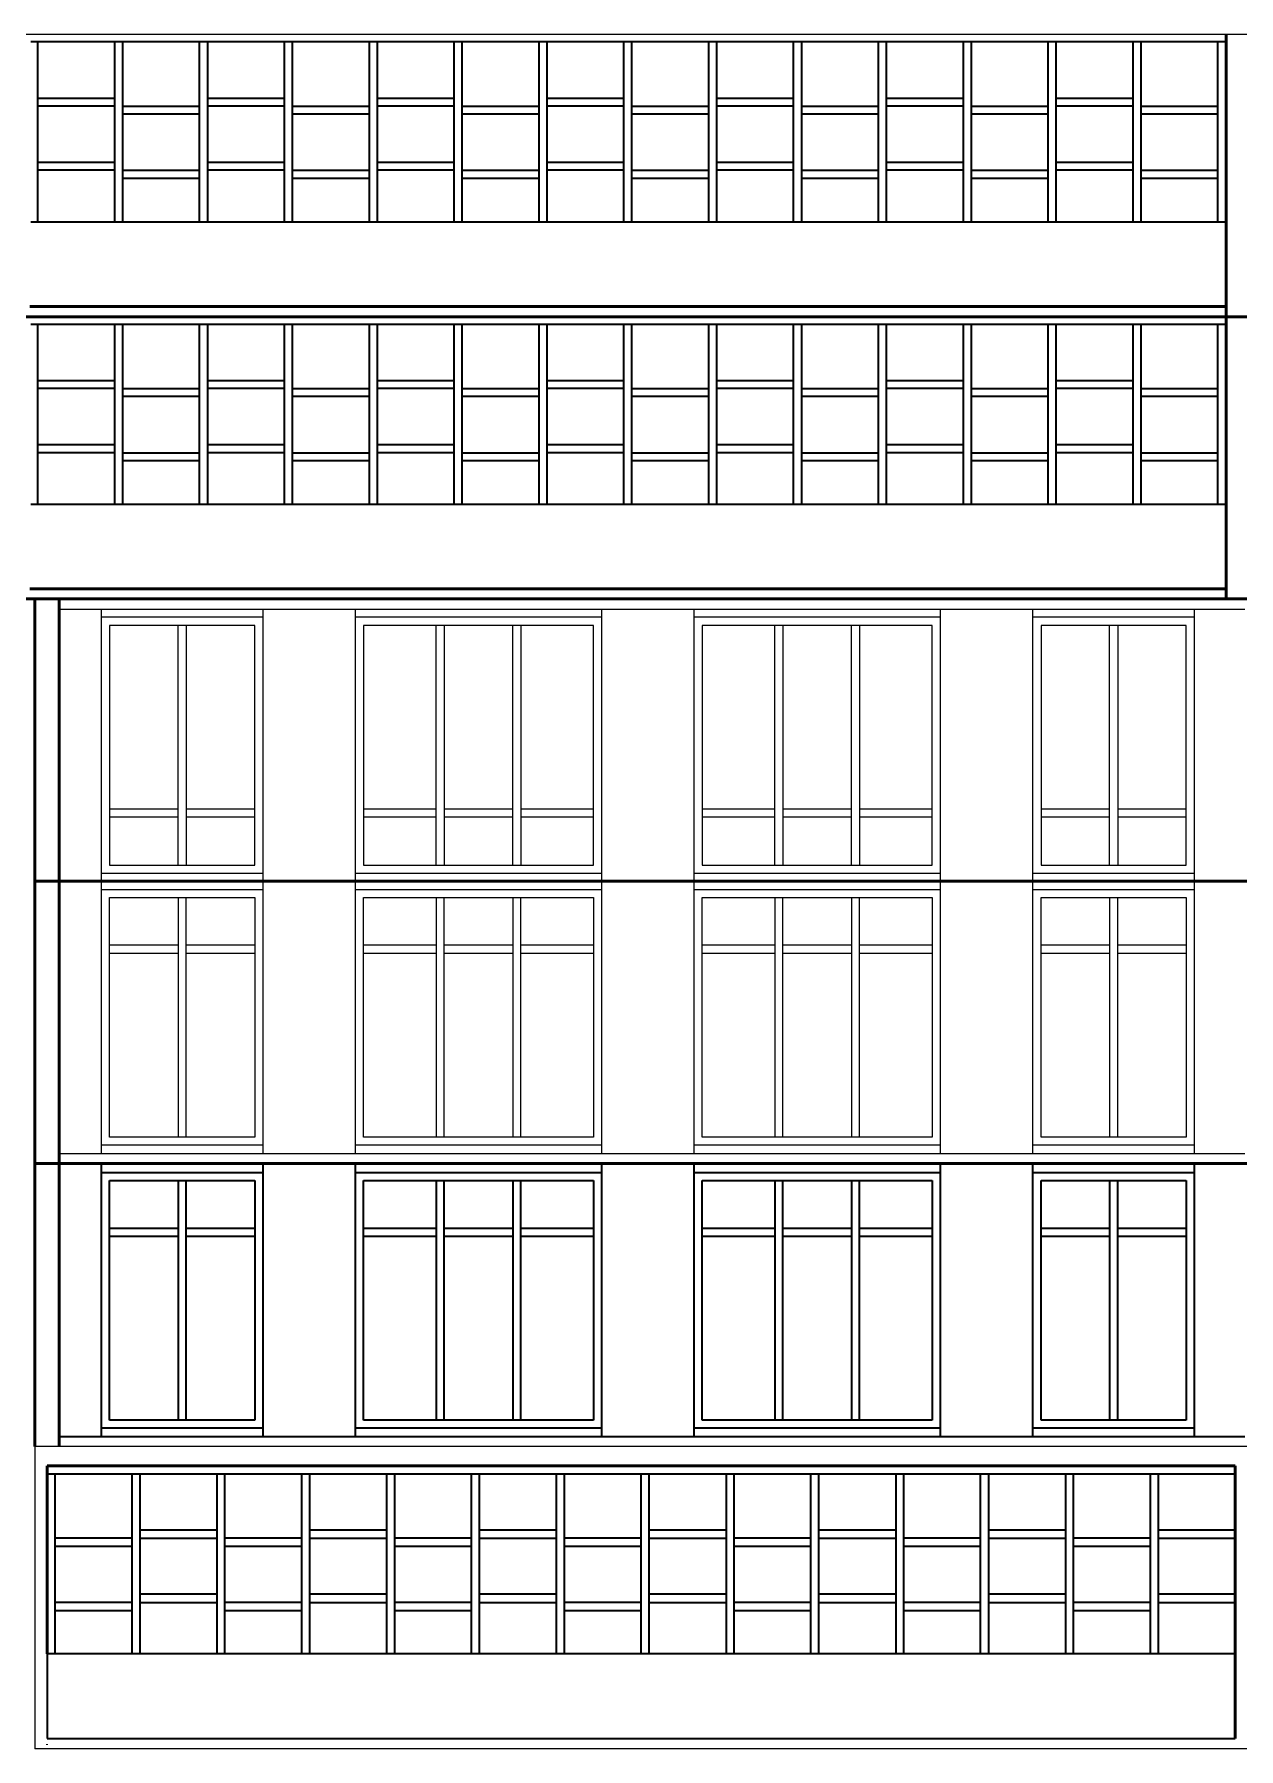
# Model space of a CAD drawing. Header units: centimetres. Extents: x 101 to 201, y 97 to 167.
# Drawn here: x 163.28 to 167.54, y 108.68 to 114.75 of the extents above; entities that cross this region are included whole.
import ezdxf

# ---------------------------------------------------------------- set-up
doc = ezdxf.new("R2010")
doc.units = ezdxf.units.CM
for name, color, linetype in [('corte', 1, 'Continuous'), ('grabado', 5, 'Continuous'), ('modulos alternativos', 10, 'Continuous')]:
    doc.layers.add(name, color=color, linetype=linetype)

msp = doc.modelspace()

# ---------------------------------------------------------------- linework, layer by layer
at = {"layer": 'corte', "lineweight": 50}
for p, q in [((167.4948, 114.7464), (167.4948, 112.7494)), ((167.4948, 114.7464), (167.4948, 113.7479)), ((158.9806, 113.7479), (171.8377, 113.7479)), ((167.5011, 113.7479), (167.4948, 113.7479)), ((167.4948, 113.7479), (171.8377, 113.7479)), ((158.9806, 112.7501), (189.1126, 112.7494)), ((163.2841, 112.7494), (163.2841, 112.745)), ((163.2841, 112.7449), (163.2841, 112.745)), ((163.2841, 112.7406), (163.2841, 112.7449)), ((163.2841, 112.7406), (163.2841, 109.7528)), ((189.1126, 111.7515), (163.2841, 111.7515)), ((163.2841, 110.7623), (163.2841, 110.758)), ((163.2841, 110.758), (163.2841, 110.7579)), ((180.5589, 110.7535), (163.2841, 110.7535))]:
    msp.add_line(p, q, dxfattribs=at)
at = {"layer": 'corte'}
for p, q in [((176.1983, 112.7494), (163.2841, 112.7494)), ((167.5609, 112.7494), (163.3696, 112.7494)), ((163.9762, 112.7494), (163.9762, 112.7494)), ((164.0571, 112.7494), (164.0572, 112.7487)), ((164.3789, 111.7515), (164.4131, 111.7515)), ((165.4481, 111.7515), (165.4823, 111.7515)), ((166.5173, 111.7515), (166.5515, 111.7515)), ((176.1983, 110.7535), (163.2841, 110.7535)), ((167.5609, 110.7535), (163.3696, 110.7535)), ((163.9762, 110.7535), (163.9762, 110.7535)), ((164.0571, 110.7535), (164.0572, 110.7542)), ((180.5589, 109.7528), (163.2841, 109.7528)), ((163.2841, 109.7528), (163.2841, 108.6842)), ((171.8987, 108.6842), (163.2841, 108.6842)), ((163.9866, 108.6842), (163.9866, 108.6849)), ((164.0096, 108.6842), (164.0097, 108.6849))]:
    msp.add_line(p, q, dxfattribs=at)
at = {"layer": 'grabado', "lineweight": 35}
for p, q in [((167.4948, 114.7193), (163.2691, 114.7193)), ((163.2949, 114.0838), (163.2949, 114.7193)), ((163.5663, 114.0838), (163.5663, 114.7193)), ((163.5949, 114.0838), (163.5949, 114.7193)), ((163.8663, 114.0838), (163.8663, 114.7193)), ((163.8949, 114.0838), (163.8949, 114.7193)), ((164.1663, 114.0838), (164.1663, 114.7193)), ((164.1949, 114.0838), (164.1949, 114.7193)), ((164.4663, 114.0838), (164.4663, 114.7193)), ((164.4948, 114.0838), (164.4948, 114.7193)), ((164.7663, 114.0838), (164.7663, 114.7193)), ((164.7948, 114.0838), (164.7948, 114.7193)), ((165.0663, 114.0838), (165.0663, 114.7193)), ((165.0948, 114.0838), (165.0948, 114.7193)), ((165.3663, 114.0838), (165.3663, 114.7193)), ((165.3948, 114.0838), (165.3948, 114.7193)), ((165.6663, 114.0838), (165.6663, 114.7193)), ((165.6948, 114.0838), (165.6948, 114.7193)), ((165.9663, 114.0838), (165.9663, 114.7193)), ((165.9948, 114.0838), (165.9948, 114.7193)), ((166.2663, 114.0838), (166.2663, 114.7193)), ((166.2948, 114.0838), (166.2948, 114.7193)), ((166.5663, 114.0838), (166.5663, 114.7193)), ((166.5948, 114.0838), (166.5948, 114.7193)), ((166.8663, 114.0838), (166.8663, 114.7193)), ((166.8948, 114.0838), (166.8948, 114.7193)), ((167.1663, 114.0838), (167.1663, 114.7193)), ((167.1948, 114.0838), (167.1948, 114.7193)), ((167.4663, 114.0838), (167.4663, 114.7193)), ((163.2949, 114.521), (163.5663, 114.521)), ((163.8949, 114.521), (164.1663, 114.521)), ((164.4948, 114.521), (164.7663, 114.521)), ((165.0948, 114.521), (165.3663, 114.521)), ((165.6948, 114.521), (165.9663, 114.521)), ((166.2948, 114.521), (166.5663, 114.521)), ((166.8948, 114.521), (167.1663, 114.521)), ((163.5663, 114.4924), (163.2949, 114.4924)), ((163.5949, 114.4924), (163.8663, 114.4924)), ((163.8663, 114.4638), (163.5949, 114.4638)), ((164.1663, 114.4924), (163.8949, 114.4924)), ((164.1949, 114.4924), (164.4663, 114.4924)), ((164.4663, 114.4638), (164.1949, 114.4638)), ((164.7663, 114.4924), (164.4948, 114.4924)), ((164.7948, 114.4924), (165.0663, 114.4924)), ((165.0663, 114.4638), (164.7948, 114.4638)), ((165.3663, 114.4924), (165.0948, 114.4924)), ((165.3948, 114.4924), (165.6663, 114.4924)), ((165.6663, 114.4638), (165.3948, 114.4638)), ((165.9663, 114.4924), (165.6948, 114.4924)), ((165.9948, 114.4924), (166.2663, 114.4924)), ((166.2663, 114.4638), (165.9948, 114.4638)), ((166.5663, 114.4924), (166.2948, 114.4924)), ((166.5948, 114.4924), (166.8663, 114.4924)), ((166.8663, 114.4638), (166.5948, 114.4638)), ((167.1663, 114.4924), (166.8948, 114.4924)), ((167.1948, 114.4924), (167.4663, 114.4924)), ((167.4663, 114.4638), (167.1948, 114.4638)), ((163.2949, 114.294), (163.5663, 114.294)), ((163.8949, 114.294), (164.1663, 114.294)), ((164.4948, 114.294), (164.7663, 114.294)), ((165.0948, 114.294), (165.3663, 114.294)), ((165.6948, 114.294), (165.9663, 114.294)), ((166.2948, 114.294), (166.5663, 114.294)), ((166.8948, 114.294), (167.1663, 114.294)), ((163.5663, 114.2655), (163.2949, 114.2655)), ((163.5949, 114.2655), (163.8663, 114.2655)), ((163.8663, 114.2369), (163.5949, 114.2369)), ((164.1663, 114.2655), (163.8949, 114.2655)), ((164.1949, 114.2655), (164.4663, 114.2655)), ((164.4663, 114.2369), (164.1949, 114.2369)), ((164.7663, 114.2655), (164.4948, 114.2655)), ((164.7948, 114.2655), (165.0663, 114.2655)), ((165.0663, 114.2369), (164.7948, 114.2369)), ((165.3663, 114.2655), (165.0948, 114.2655)), ((165.3948, 114.2655), (165.6663, 114.2655)), ((165.6663, 114.2369), (165.3948, 114.2369)), ((165.9663, 114.2655), (165.6948, 114.2655)), ((165.9948, 114.2655), (166.2663, 114.2655)), ((166.2663, 114.2369), (165.9948, 114.2369)), ((166.5663, 114.2655), (166.2948, 114.2655)), ((166.5948, 114.2655), (166.8663, 114.2655)), ((166.8663, 114.2369), (166.5948, 114.2369)), ((167.1663, 114.2655), (166.8948, 114.2655)), ((167.1948, 114.2655), (167.4663, 114.2655)), ((167.4663, 114.2369), (167.1948, 114.2369)), ((163.2691, 114.0838), (163.2949, 114.0838)), ((163.2949, 114.0838), (167.4948, 114.0838)), ((167.4948, 113.7208), (163.2691, 113.7208)), ((163.2949, 113.0853), (163.2949, 113.7208)), ((163.5663, 113.0853), (163.5663, 113.7208)), ((163.5949, 113.0853), (163.5949, 113.7208)), ((163.8663, 113.0853), (163.8663, 113.7208)), ((163.8949, 113.0853), (163.8949, 113.7208)), ((164.1663, 113.0853), (164.1663, 113.7208)), ((164.1949, 113.0853), (164.1949, 113.7208)), ((164.4663, 113.0853), (164.4663, 113.7208)), ((164.4948, 113.0853), (164.4948, 113.7208)), ((164.7663, 113.0853), (164.7663, 113.7208)), ((164.7948, 113.0853), (164.7948, 113.7208)), ((165.0663, 113.0853), (165.0663, 113.7208)), ((165.0948, 113.0853), (165.0948, 113.7208)), ((165.3663, 113.0853), (165.3663, 113.7208)), ((165.3948, 113.0853), (165.3948, 113.7208)), ((165.6663, 113.0853), (165.6663, 113.7208)), ((165.6948, 113.0853), (165.6948, 113.7208)), ((165.9663, 113.0853), (165.9663, 113.7208)), ((165.9948, 113.0853), (165.9948, 113.7208)), ((166.2663, 113.0853), (166.2663, 113.7208)), ((166.2948, 113.0853), (166.2948, 113.7208)), ((166.5663, 113.0853), (166.5663, 113.7208)), ((166.5948, 113.0853), (166.5948, 113.7208)), ((166.8663, 113.0853), (166.8663, 113.7208)), ((166.8948, 113.0853), (166.8948, 113.7208)), ((167.1663, 113.0853), (167.1663, 113.7208)), ((167.1948, 113.0853), (167.1948, 113.7208)), ((167.4663, 113.0853), (167.4663, 113.7208)), ((163.2949, 113.5224), (163.5663, 113.5224)), ((163.5663, 113.4939), (163.2949, 113.4939)), ((163.5949, 113.4939), (163.8663, 113.4939)), ((163.8949, 113.5224), (164.1663, 113.5224)), ((164.1663, 113.4939), (163.8949, 113.4939)), ((164.1949, 113.4939), (164.4663, 113.4939)), ((164.4948, 113.5224), (164.7663, 113.5224)), ((164.7663, 113.4939), (164.4948, 113.4939)), ((164.7948, 113.4939), (165.0663, 113.4939)), ((165.0948, 113.5224), (165.3663, 113.5224)), ((165.3663, 113.4939), (165.0948, 113.4939)), ((165.3948, 113.4939), (165.6663, 113.4939)), ((165.6948, 113.5224), (165.9663, 113.5224)), ((165.9663, 113.4939), (165.6948, 113.4939)), ((165.9948, 113.4939), (166.2663, 113.4939)), ((166.2948, 113.5224), (166.5663, 113.5224)), ((166.5663, 113.4939), (166.2948, 113.4939)), ((166.5948, 113.4939), (166.8663, 113.4939)), ((166.8948, 113.5224), (167.1663, 113.5224)), ((167.1663, 113.4939), (166.8948, 113.4939)), ((167.1948, 113.4939), (167.4663, 113.4939)), ((163.8663, 113.4653), (163.5949, 113.4653)), ((164.4663, 113.4653), (164.1949, 113.4653)), ((165.0663, 113.4653), (164.7948, 113.4653)), ((165.6663, 113.4653), (165.3948, 113.4653)), ((166.2663, 113.4653), (165.9948, 113.4653)), ((166.8663, 113.4653), (166.5948, 113.4653)), ((167.4663, 113.4653), (167.1948, 113.4653)), ((163.2949, 113.2955), (163.5663, 113.2955)), ((163.5663, 113.2669), (163.2949, 113.2669)), ((163.5949, 113.2669), (163.8663, 113.2669)), ((163.8949, 113.2955), (164.1663, 113.2955)), ((164.1663, 113.2669), (163.8949, 113.2669)), ((164.1949, 113.2669), (164.4663, 113.2669)), ((164.4948, 113.2955), (164.7663, 113.2955)), ((164.7663, 113.2669), (164.4948, 113.2669)), ((164.7948, 113.2669), (165.0663, 113.2669)), ((165.0948, 113.2955), (165.3663, 113.2955)), ((165.3663, 113.2669), (165.0948, 113.2669)), ((165.3948, 113.2669), (165.6663, 113.2669)), ((165.6948, 113.2955), (165.9663, 113.2955)), ((165.9663, 113.2669), (165.6948, 113.2669)), ((165.9948, 113.2669), (166.2663, 113.2669)), ((166.2948, 113.2955), (166.5663, 113.2955)), ((166.5663, 113.2669), (166.2948, 113.2669)), ((166.5948, 113.2669), (166.8663, 113.2669)), ((166.8948, 113.2955), (167.1663, 113.2955)), ((167.1663, 113.2669), (166.8948, 113.2669)), ((167.1948, 113.2669), (167.4663, 113.2669)), ((163.8663, 113.2384), (163.5949, 113.2384)), ((164.4663, 113.2384), (164.1949, 113.2384)), ((165.0663, 113.2384), (164.7948, 113.2384)), ((165.6663, 113.2384), (165.3948, 113.2384)), ((166.2663, 113.2384), (165.9948, 113.2384)), ((166.8663, 113.2384), (166.5948, 113.2384)), ((167.4663, 113.2384), (167.1948, 113.2384)), ((163.2691, 113.0853), (163.2949, 113.0853)), ((163.2949, 113.0853), (167.4948, 113.0853)), ((163.5193, 109.7887), (163.5193, 110.7535)), ((163.5193, 110.7222), (164.0895, 110.7222)), ((164.0895, 110.7495), (164.0895, 109.7887)), ((164.4174, 109.7887), (164.4174, 110.7535)), ((164.4174, 110.7222), (165.287, 110.7222)), ((165.287, 110.7535), (165.287, 109.7887)), ((165.6149, 109.7887), (165.6149, 110.7535)), ((165.6149, 110.7222), (166.4845, 110.7222)), ((166.4845, 110.7535), (166.4845, 109.7887)), ((166.8124, 109.7887), (166.8124, 110.7535)), ((166.8124, 110.7222), (167.3827, 110.7222)), ((167.3827, 110.7535), (167.3827, 109.7887)), ((163.5478, 110.6937), (164.061, 110.6937)), ((163.5478, 109.8457), (163.5478, 110.6937)), ((163.7902, 110.6937), (163.7902, 109.8457)), ((163.8187, 109.8457), (163.8187, 110.6937)), ((164.061, 110.6937), (164.061, 109.8457)), ((164.4459, 109.8457), (164.4459, 110.6937)), ((164.4459, 110.6937), (165.2585, 110.6937)), ((164.7025, 110.6937), (164.7025, 109.8457)), ((164.7311, 109.8457), (164.7311, 110.6937)), ((164.9734, 110.6937), (164.9734, 109.8457)), ((165.0019, 109.8457), (165.0019, 110.6937)), ((165.2585, 110.6937), (165.2585, 109.8457)), ((165.6434, 109.8457), (165.6434, 110.6937)), ((165.6434, 110.6937), (166.456, 110.6937)), ((165.9, 110.6937), (165.9, 109.8457)), ((165.9286, 109.8457), (165.9286, 110.6937)), ((166.1709, 110.6937), (166.1709, 109.8457)), ((166.1994, 109.8457), (166.1994, 110.6937)), ((166.456, 110.6937), (166.456, 109.8457)), ((166.8409, 109.8457), (166.8409, 110.6937)), ((166.8409, 110.6937), (167.3542, 110.6937)), ((167.0833, 110.6937), (167.0833, 109.8457)), ((167.1118, 109.8457), (167.1118, 110.6937)), ((167.3542, 110.6937), (167.3542, 109.8457)), ((163.7902, 110.5243), (163.5478, 110.5243)), ((164.061, 110.5243), (163.8187, 110.5243)), ((164.7025, 110.5243), (164.4459, 110.5243)), ((164.9734, 110.5243), (164.7311, 110.5243)), ((165.2585, 110.5243), (165.0019, 110.5243)), ((165.9, 110.5243), (165.6434, 110.5243)), ((166.1709, 110.5243), (165.9286, 110.5243)), ((166.456, 110.5243), (166.1994, 110.5243)), ((167.0833, 110.5243), (166.8409, 110.5243)), ((167.3542, 110.5243), (167.1118, 110.5243)), ((163.7902, 110.4958), (163.5478, 110.4958)), ((164.061, 110.4958), (163.8187, 110.4958)), ((164.7025, 110.4958), (164.4459, 110.4958)), ((164.9734, 110.4958), (164.7311, 110.4958)), ((165.2585, 110.4958), (165.0019, 110.4958)), ((165.9, 110.4958), (165.6434, 110.4958)), ((166.1709, 110.4958), (165.9286, 110.4958)), ((166.456, 110.4958), (166.1994, 110.4958)), ((167.0833, 110.4958), (166.8409, 110.4958)), ((167.3542, 110.4958), (167.1118, 110.4958)), ((163.3696, 109.7887), (167.5609, 109.7887)), ((164.0895, 109.8172), (163.5193, 109.8172)), ((164.061, 109.8457), (163.5478, 109.8457)), ((165.287, 109.8172), (164.4174, 109.8172)), ((165.2585, 109.8457), (164.4459, 109.8457)), ((166.4845, 109.8172), (165.6149, 109.8172)), ((166.456, 109.8457), (165.6434, 109.8457)), ((167.3827, 109.8172), (166.8124, 109.8172)), ((167.3542, 109.8457), (166.8409, 109.8457)), ((163.3273, 109.6557), (167.5273, 109.6557)), ((163.3559, 109.0202), (163.3559, 109.6557)), ((163.6273, 109.0202), (163.6273, 109.6557)), ((163.6559, 109.0202), (163.6559, 109.6557)), ((163.9273, 109.6557), (163.9273, 109.0202)), ((163.9559, 109.0202), (163.9559, 109.6557)), ((164.2273, 109.0202), (164.2273, 109.6557)), ((164.2559, 109.0202), (164.2559, 109.6557)), ((164.5273, 109.6557), (164.5273, 109.0202)), ((164.5559, 109.0202), (164.5559, 109.6557)), ((164.8273, 109.0202), (164.8273, 109.6557)), ((164.8559, 109.0202), (164.8559, 109.6557)), ((165.1273, 109.6557), (165.1273, 109.0202)), ((165.1559, 109.0202), (165.1559, 109.6557)), ((165.4273, 109.0202), (165.4273, 109.6557)), ((165.4559, 109.0202), (165.4559, 109.6557)), ((165.7273, 109.6557), (165.7273, 109.0202)), ((165.7559, 109.0202), (165.7559, 109.6557)), ((166.0273, 109.0202), (166.0273, 109.6557)), ((166.0559, 109.0202), (166.0559, 109.6557)), ((166.3273, 109.6557), (166.3273, 109.0202)), ((166.3559, 109.0202), (166.3559, 109.6557)), ((166.6273, 109.0202), (166.6273, 109.6557)), ((166.6559, 109.0202), (166.6559, 109.6557)), ((166.9273, 109.6557), (166.9273, 109.0202)), ((166.9559, 109.0202), (166.9559, 109.6557)), ((167.2273, 109.0202), (167.2273, 109.6557)), ((167.2559, 109.0202), (167.2559, 109.6557)), ((163.6273, 109.4287), (163.3559, 109.4287)), ((163.9273, 109.4573), (163.6559, 109.4573)), ((163.6559, 109.4287), (163.9273, 109.4287)), ((164.2273, 109.4287), (163.9559, 109.4287)), ((164.5273, 109.4573), (164.2559, 109.4573)), ((164.2559, 109.4287), (164.5273, 109.4287)), ((164.8273, 109.4287), (164.5559, 109.4287)), ((165.1273, 109.4573), (164.8559, 109.4573)), ((164.8559, 109.4287), (165.1273, 109.4287)), ((165.4273, 109.4287), (165.1559, 109.4287)), ((165.7273, 109.4573), (165.4559, 109.4573)), ((165.4559, 109.4287), (165.7273, 109.4287)), ((166.0273, 109.4287), (165.7559, 109.4287)), ((166.3273, 109.4573), (166.0559, 109.4573)), ((166.0559, 109.4287), (166.3273, 109.4287)), ((166.6273, 109.4287), (166.3559, 109.4287)), ((166.9273, 109.4573), (166.6559, 109.4573)), ((166.6559, 109.4287), (166.9273, 109.4287)), ((167.2273, 109.4287), (166.9559, 109.4287)), ((167.5273, 109.4573), (167.2559, 109.4573)), ((167.2559, 109.4287), (167.5273, 109.4287)), ((167.4987, 109.4573), (167.4976, 109.4573)), ((163.3559, 109.4002), (163.6273, 109.4002)), ((163.9559, 109.4002), (164.2273, 109.4002)), ((164.5559, 109.4002), (164.8273, 109.4002)), ((165.1559, 109.4002), (165.4273, 109.4002)), ((165.7559, 109.4002), (166.0273, 109.4002)), ((166.3559, 109.4002), (166.6273, 109.4002)), ((166.9559, 109.4002), (167.2273, 109.4002)), ((163.6273, 109.2018), (163.3559, 109.2018)), ((163.9273, 109.2304), (163.6559, 109.2304)), ((163.6559, 109.2018), (163.9273, 109.2018)), ((164.2273, 109.2018), (163.9559, 109.2018)), ((164.5273, 109.2304), (164.2559, 109.2304)), ((164.2559, 109.2018), (164.5273, 109.2018)), ((164.8273, 109.2018), (164.5559, 109.2018)), ((165.1273, 109.2304), (164.8559, 109.2304)), ((164.8559, 109.2018), (165.1273, 109.2018)), ((165.4273, 109.2018), (165.1559, 109.2018)), ((165.7273, 109.2304), (165.4559, 109.2304)), ((165.4559, 109.2018), (165.7273, 109.2018)), ((166.0273, 109.2018), (165.7559, 109.2018)), ((166.3273, 109.2304), (166.0559, 109.2304)), ((166.0559, 109.2018), (166.3273, 109.2018)), ((166.6273, 109.2018), (166.3559, 109.2018)), ((166.9273, 109.2304), (166.6559, 109.2304)), ((166.6559, 109.2018), (166.9273, 109.2018)), ((167.2273, 109.2018), (166.9559, 109.2018)), ((167.5273, 109.2304), (167.2559, 109.2304)), ((167.2559, 109.2018), (167.5273, 109.2018)), ((167.4987, 109.2304), (167.4976, 109.2304)), ((163.3559, 109.1732), (163.6273, 109.1732)), ((163.9559, 109.1732), (164.2273, 109.1732)), ((164.5559, 109.1732), (164.8273, 109.1732)), ((165.1559, 109.1732), (165.4273, 109.1732)), ((165.7559, 109.1732), (166.0273, 109.1732)), ((166.3559, 109.1732), (166.6273, 109.1732)), ((166.9559, 109.1732), (167.2273, 109.1732)), ((163.3273, 109.0202), (163.3273, 108.7202)), ((167.5273, 109.0202), (163.3273, 109.0202)), ((163.3273, 108.7202), (167.5273, 108.7202)), ((163.3273, 108.6985), (163.3273, 108.7002))]:
    msp.add_line(p, q, dxfattribs=at)
at = {"layer": 'grabado', "lineweight": 50}
for p, q in [((167.4948, 112.751), (167.4948, 114.7464)), ((167.4948, 113.7838), (163.2663, 113.7838)), ((167.4948, 112.7853), (163.2663, 112.7853)), ((163.3696, 109.7528), (163.3696, 112.7494)), ((163.3273, 109.0202), (163.3273, 109.6842)), ((167.5273, 109.6842), (163.3273, 109.6842)), ((167.5273, 108.7202), (167.5273, 109.6842))]:
    msp.add_line(p, q, dxfattribs=at)
at = {"layer": 'grabado'}
for p, q in [((167.4948, 113.7479), (167.4948, 113.7495)), ((163.3696, 112.7135), (164.0585, 112.7135)), ((163.5193, 110.7894), (163.5193, 112.7135)), ((164.0585, 112.7135), (164.0895, 112.7135)), ((164.0895, 112.7135), (167.5609, 112.7135)), ((164.0895, 112.7135), (164.0895, 110.7894)), ((164.4174, 110.7894), (164.4174, 112.7135)), ((165.287, 112.7135), (165.287, 110.7894)), ((165.6149, 110.7894), (165.6149, 112.7135)), ((166.4845, 112.7135), (166.4845, 110.7894)), ((166.8124, 110.7894), (166.8124, 112.7135)), ((167.3827, 112.7135), (167.3827, 110.7894)), ((167.4948, 112.7494), (167.4948, 112.751)), ((164.0895, 112.685), (163.5193, 112.685)), ((163.5478, 112.6565), (163.5478, 111.8085)), ((164.061, 112.6565), (163.5478, 112.6565)), ((163.7902, 111.8085), (163.7902, 112.6565)), ((163.8187, 112.6565), (163.8187, 111.8085)), ((164.061, 111.8085), (164.061, 112.6565)), ((165.287, 112.685), (164.4174, 112.685)), ((165.2585, 112.6565), (164.4459, 112.6565)), ((164.4459, 112.6565), (164.4459, 111.8085)), ((164.7025, 111.8085), (164.7025, 112.6565)), ((164.7311, 112.6565), (164.7311, 111.8085)), ((164.9734, 111.8085), (164.9734, 112.6565)), ((165.0019, 112.6565), (165.0019, 111.8085)), ((165.2585, 111.8085), (165.2585, 112.6565)), ((166.4845, 112.685), (165.6149, 112.685)), ((166.456, 112.6565), (165.6434, 112.6565)), ((165.6434, 112.6565), (165.6434, 111.8085)), ((165.9, 111.8085), (165.9, 112.6565)), ((165.9286, 112.6565), (165.9286, 111.8085)), ((166.1709, 111.8085), (166.1709, 112.6565)), ((166.1994, 112.6565), (166.1994, 111.8085)), ((166.456, 111.8085), (166.456, 112.6565)), ((167.3827, 112.685), (166.8124, 112.685)), ((167.3542, 112.6565), (166.8409, 112.6565)), ((166.8409, 112.6565), (166.8409, 111.8085)), ((167.0833, 111.8085), (167.0833, 112.6565)), ((167.1118, 112.6565), (167.1118, 111.8085)), ((167.3542, 111.8085), (167.3542, 112.6565)), ((163.7902, 112.0064), (163.5478, 112.0064)), ((163.7902, 111.9779), (163.5478, 111.9779)), ((164.061, 112.0064), (163.8187, 112.0064)), ((164.061, 111.9779), (163.8187, 111.9779)), ((164.7025, 112.0064), (164.4459, 112.0064)), ((164.7025, 111.9779), (164.4459, 111.9779)), ((164.9734, 112.0064), (164.7311, 112.0064)), ((164.9734, 111.9779), (164.7311, 111.9779)), ((165.2585, 112.0064), (165.0019, 112.0064)), ((165.2585, 111.9779), (165.0019, 111.9779)), ((165.9, 112.0064), (165.6434, 112.0064)), ((165.9, 111.9779), (165.6434, 111.9779)), ((166.1709, 112.0064), (165.9286, 112.0064)), ((166.1709, 111.9779), (165.9286, 111.9779)), ((166.456, 112.0064), (166.1994, 112.0064)), ((166.456, 111.9779), (166.1994, 111.9779)), ((167.0833, 112.0064), (166.8409, 112.0064)), ((167.0833, 111.9779), (166.8409, 111.9779)), ((167.3542, 112.0064), (167.1118, 112.0064)), ((167.3542, 111.9779), (167.1118, 111.9779)), ((163.5478, 111.8085), (164.061, 111.8085)), ((164.4459, 111.8085), (165.2585, 111.8085)), ((165.6434, 111.8085), (166.456, 111.8085)), ((166.8409, 111.8085), (167.3542, 111.8085)), ((163.5193, 111.78), (164.0895, 111.78)), ((164.4174, 111.78), (165.287, 111.78)), ((165.6149, 111.78), (166.4845, 111.78)), ((166.8124, 111.78), (167.3827, 111.78)), ((163.5193, 111.7229), (164.0895, 111.7229)), ((163.5478, 111.6944), (164.061, 111.6944)), ((163.5478, 110.8464), (163.5478, 111.6944)), ((163.7902, 111.6944), (163.7902, 110.8464)), ((163.8187, 110.8464), (163.8187, 111.6944)), ((164.061, 111.6944), (164.061, 110.8464)), ((164.4174, 111.7229), (165.287, 111.7229)), ((164.4459, 110.8464), (164.4459, 111.6944)), ((164.4459, 111.6944), (165.2585, 111.6944)), ((164.7025, 111.6944), (164.7025, 110.8464)), ((164.7311, 110.8464), (164.7311, 111.6944)), ((164.9734, 111.6944), (164.9734, 110.8464)), ((165.0019, 110.8464), (165.0019, 111.6944)), ((165.2585, 111.6944), (165.2585, 110.8464)), ((165.6149, 111.7229), (166.4845, 111.7229)), ((165.6434, 110.8464), (165.6434, 111.6944)), ((165.6434, 111.6944), (166.456, 111.6944)), ((165.9, 111.6944), (165.9, 110.8464)), ((165.9286, 110.8464), (165.9286, 111.6944)), ((166.1709, 111.6944), (166.1709, 110.8464)), ((166.1994, 110.8464), (166.1994, 111.6944)), ((166.456, 111.6944), (166.456, 110.8464)), ((166.8124, 111.7229), (167.3827, 111.7229)), ((166.8409, 110.8464), (166.8409, 111.6944)), ((166.8409, 111.6944), (167.3542, 111.6944)), ((167.0833, 111.6944), (167.0833, 110.8464)), ((167.1118, 110.8464), (167.1118, 111.6944)), ((167.3542, 111.6944), (167.3542, 110.8464)), ((163.7902, 111.525), (163.5478, 111.525)), ((163.7902, 111.4965), (163.5478, 111.4965)), ((164.061, 111.525), (163.8187, 111.525)), ((164.061, 111.4965), (163.8187, 111.4965)), ((164.7025, 111.525), (164.4459, 111.525)), ((164.7025, 111.4965), (164.4459, 111.4965)), ((164.9734, 111.525), (164.7311, 111.525)), ((164.9734, 111.4965), (164.7311, 111.4965)), ((165.2585, 111.525), (165.0019, 111.525)), ((165.2585, 111.4965), (165.0019, 111.4965)), ((165.9, 111.525), (165.6434, 111.525)), ((165.9, 111.4965), (165.6434, 111.4965)), ((166.1709, 111.525), (165.9286, 111.525)), ((166.1709, 111.4965), (165.9286, 111.4965)), ((166.456, 111.525), (166.1994, 111.525)), ((166.456, 111.4965), (166.1994, 111.4965)), ((167.0833, 111.525), (166.8409, 111.525)), ((167.0833, 111.4965), (166.8409, 111.4965)), ((167.3542, 111.525), (167.1118, 111.525)), ((167.3542, 111.4965), (167.1118, 111.4965)), ((164.0895, 110.8179), (163.5193, 110.8179)), ((164.061, 110.8464), (163.5478, 110.8464)), ((165.287, 110.8179), (164.4174, 110.8179)), ((165.2585, 110.8464), (164.4459, 110.8464)), ((166.4845, 110.8179), (165.6149, 110.8179)), ((166.456, 110.8464), (165.6434, 110.8464)), ((167.3827, 110.8179), (166.8124, 110.8179)), ((167.3542, 110.8464), (166.8409, 110.8464)), ((163.3696, 110.7894), (164.0585, 110.7894)), ((164.0585, 110.7894), (164.0895, 110.7894)), ((164.0895, 110.7894), (167.5609, 110.7894)), ((163.3696, 110.7495), (163.3696, 110.7535))]:
    msp.add_line(p, q, dxfattribs=at)
at = {"layer": 'modulos alternativos'}
for p, q in [((171.8377, 114.7464), (158.9795, 114.7458)), ((171.8377, 113.7479), (158.9795, 113.7479))]:
    msp.add_line(p, q, dxfattribs=at)

doc.saveas('drawing.dxf')
